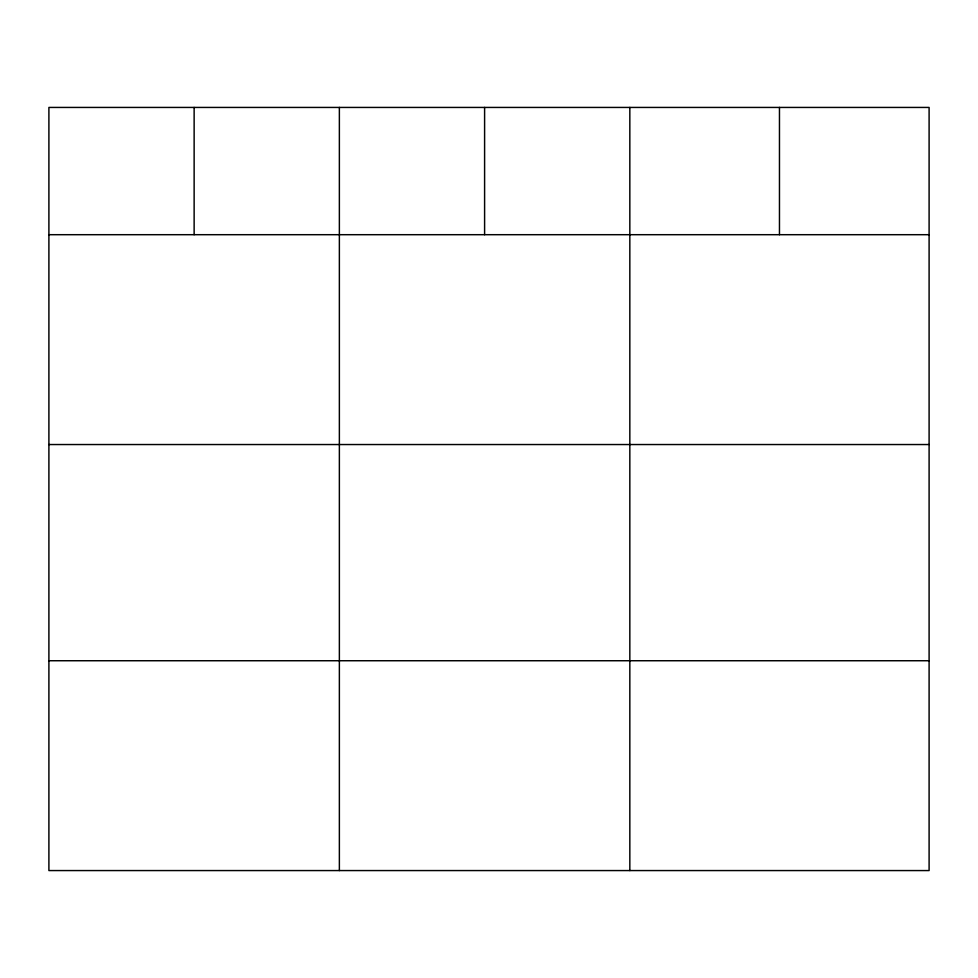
<?xml version="1.0" encoding="UTF-8"?>
<svg xmlns="http://www.w3.org/2000/svg" width="978" height="978" viewBox="0 0 978 978"><rect width="100%" height="100%" fill="white"/><g stroke="black" fill="none" stroke-linecap="round" stroke-linejoin="round"><path stroke-width="1.47" d="M929.1 444.538L929.1 107.433L48.9 107.433L48.9 870.567L929.1 870.567L929.1 444.538L48.9 444.538M48.9 234.696L929.1 234.696M48.9 660.737L929.1 660.737M779.466 107.433L779.466 234.696M629.832 107.433L629.832 870.567M484.599 107.433L484.599 234.696M339.366 107.433L339.366 870.567M194.133 107.433L194.133 234.696"/></g></svg>
